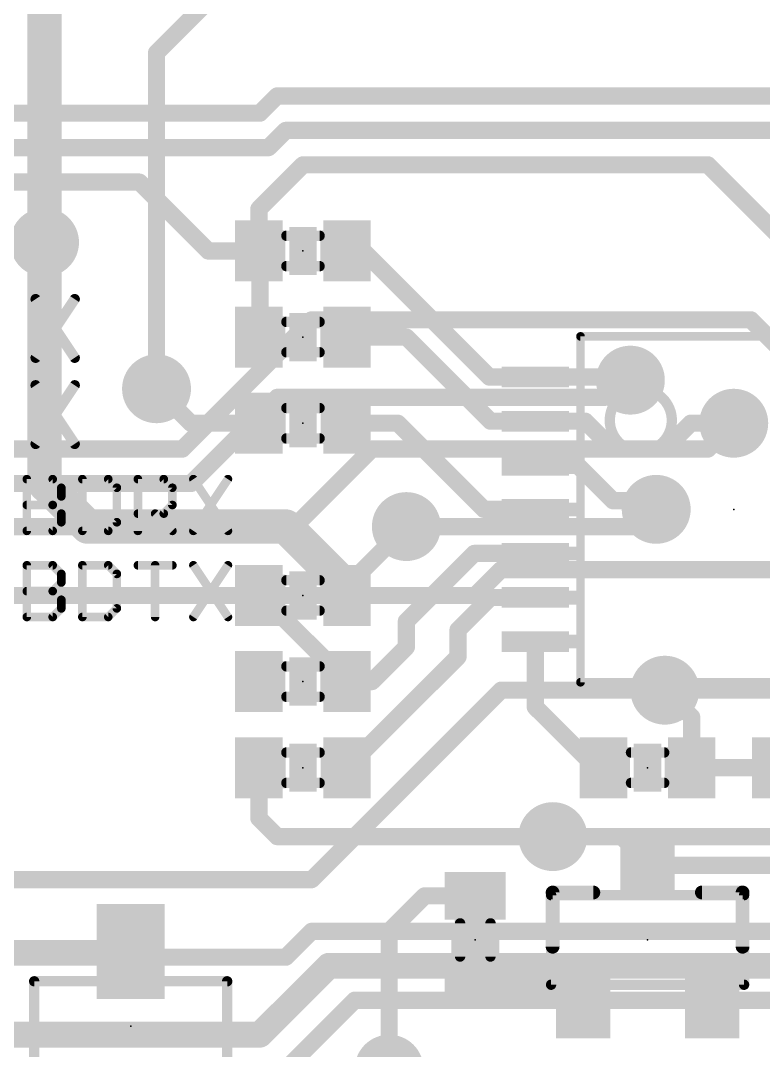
# Model space of a CAD drawing. Extents: x -0.1 to 68.7, y -15.2 to 51.5.
# Drawn here: x 26.32 to 37.27, y 9.8 to 24.99 of the extents above; entities that cross this region are included whole.
import ezdxf

# ---------------------------------------------------------------- set-up
doc = ezdxf.new("R2010")
doc.units = 0
for name, color, linetype in [('1', 12, 'CONTINUOUS'), ('16', 132, 'CONTINUOUS'), ('18', 110, 'CONTINUOUS'), ('21', 41, 'CONTINUOUS'), ('23', 53, 'CONTINUOUS'), ('51', 53, 'CONTINUOUS')]:
    doc.layers.add(name, color=color, linetype=linetype)

# ---------------------------------------------------------------- blocks, each defined once
blk = doc.blocks.new('RECT')
blk.add_solid([(-0.5, -0.5), (0.5, -0.5), (-0.5, 0.5), (0.5, 0.5)])
blk = doc.blocks.new('ROUNDV')
at = {"const_width": 0.5}
blk.add_lwpolyline([(0, -0.25, 1), (0, 0.25, 1), (0, -0.25)], format="xyb", dxfattribs=at)

msp = doc.modelspace()

# ---------------------------------------------------------------- linework, layer by layer
at = {"layer": '1'}
for points, const_width in [([(29.972, 23.749), (30.099, 23.876)], 0.254), ([(30.099, 23.876), (31.242, 23.876)], 0.254), ([(31.242, 23.876), (40.259, 23.876)], 0.254), ([(29.845, 23.622), (29.972, 23.749)], 0.254), ([(20.701, 23.622), (29.718, 23.622)], 0.254), ([(29.718, 23.622), (29.845, 23.622)], 0.254), ([(29.972, 23.114), (30.226, 23.368)], 0.254), ([(30.226, 23.368), (41.148, 23.368)], 0.254), ([(22.098, 23.114), (29.972, 23.114)], 0.254), ([(29.83, 22.21), (30.48, 22.86)], 0.254), ([(30.48, 22.86), (36.449, 22.86)], 0.254), ([(36.449, 22.86), (39.116, 20.193)], 0.254), ([(25.273, 22.606), (28.067, 22.606)], 0.254), ([(28.067, 22.606), (29.083, 21.59)], 0.254), ([(29.83, 21.59), (29.83, 22.21)], 0.254), ([(26.67, 21.717), (26.67, 18.161)], 0.508), ([(29.083, 21.59), (29.83, 21.59)], 0.254), ([(29.83, 21.59), (29.845, 21.575)], 0.254), ([(31.115, 21.59), (31.13, 21.59)], 0.254), ([(31.369, 21.59), (31.115, 21.59)], 0.254), ([(32.385, 20.574), (31.369, 21.59)], 0.254), ([(29.845, 21.575), (29.845, 20.335)], 0.254), ([(33.147, 19.812), (32.385, 20.574)], 0.254), ([(29.83, 20.32), (29.718, 20.32)], 0.254), ([(29.845, 20.335), (29.83, 20.32)], 0.254), ([(32.004, 20.32), (31.13, 20.32)], 0.254), ([(33.244, 19.08), (32.004, 20.32)], 0.254), ([(33.229, 19.73), (33.147, 19.812)], 0.254), ([(33.905, 19.73), (33.229, 19.73)], 0.254), ([(35.261, 19.73), (33.905, 19.73)], 0.254), ([(35.306, 19.685), (35.261, 19.73)], 0.254), ([(28.829, 19.05), (28.321, 19.558)], 0.254), ([(29.83, 19.05), (28.829, 19.05)], 0.254), ([(31.13, 19.05), (31.877, 19.05)], 0.254), ([(31.877, 19.05), (33.147, 17.78)], 0.254), ([(33.905, 19.08), (33.244, 19.08)], 0.254), ([(34.641, 19.08), (33.905, 19.08)], 0.254), ([(35.052, 18.669), (34.641, 19.08)], 0.254), ([(36.195, 19.05), (35.814, 18.669)], 0.254), ([(36.83, 19.05), (36.195, 19.05)], 0.254), ([(35.814, 18.669), (35.052, 18.669)], 0.254), ([(34.529, 18.43), (33.905, 18.43)], 0.254), ([(35.052, 17.907), (34.529, 18.43)], 0.254), ([(26.67, 18.161), (27.305, 17.526)], 0.508), ([(35.56, 17.907), (35.052, 17.907)], 0.254), ([(35.687, 17.78), (35.56, 17.907)], 0.254), ([(27.305, 17.526), (30.226, 17.526)], 0.508), ([(30.226, 17.526), (31.115, 16.637)], 0.508), ([(33.147, 17.78), (33.782, 17.78)], 0.254), ([(33.782, 17.78), (33.905, 17.78)], 0.254), ([(31.115, 16.637), (32.004, 17.526)], 0.254), ([(32.512, 16.637), (33.005, 17.13)], 0.254), ([(33.005, 17.13), (33.905, 17.13)], 0.254), ([(31.115, 16.637), (31.13, 16.622)], 0.381), ([(31.13, 16.622), (31.13, 16.51)], 0.381), ([(31.115, 16.637), (31.115, 16.51)], 0.254), ([(32.385, 16.51), (32.512, 16.637)], 0.254), ([(29.83, 16.51), (29.845, 16.495)], 0.254), ([(29.845, 16.495), (29.845, 16.256)], 0.254), ([(31.115, 16.51), (31.13, 16.51)], 0.254), ([(32.004, 16.129), (32.385, 16.51)], 0.254), ([(32.766, 16.002), (33.244, 16.48)], 0.254), ([(33.244, 16.48), (33.905, 16.48)], 0.254), ([(29.845, 16.256), (30.114, 16.256)], 0.254), ([(30.114, 16.256), (31.13, 15.24)], 0.254), ([(32.004, 15.748), (32.004, 16.129)], 0.254), ([(32.766, 15.875), (32.766, 16.002)], 0.254), ([(32.766, 15.606), (32.766, 15.875)], 0.254), ([(33.905, 14.863), (33.905, 15.83)], 0.254), ([(31.496, 15.24), (32.004, 15.748)], 0.254), ([(31.13, 13.97), (32.766, 15.606)], 0.254), ([(31.13, 15.24), (31.496, 15.24)], 0.254), ([(35.814, 15.113), (36.21, 14.717)], 0.254), ([(34.798, 13.97), (33.905, 14.863)], 0.254), ([(36.21, 14.717), (36.21, 13.97)], 0.254), ([(29.83, 13.97), (29.83, 13.223)], 0.254), ([(34.91, 13.97), (34.798, 13.97)], 0.254), ([(36.21, 13.97), (37.465, 13.97)], 0.254), ([(29.83, 13.223), (30.099, 12.954)], 0.254), ([(30.099, 12.954), (34.163, 12.954)], 0.254), ([(34.163, 12.954), (35.179, 12.954)], 0.254), ([(35.179, 12.954), (35.56, 12.573)], 0.254), ([(35.56, 12.573), (35.56, 12.53)], 0.254), ([(35.56, 12.53), (37.635, 12.53)], 0.254), ([(31.75, 11.557), (32.273, 12.08)], 0.254), ([(32.273, 12.08), (33.02, 12.08)], 0.254), ([(31.75, 9.525), (31.75, 11.557)], 0.254), ([(25.407, 11.303), (27.813, 11.303)], 0.254), ([(27.813, 11.303), (27.897, 11.303)], 0.254), ([(27.897, 11.303), (27.94, 11.26)], 0.254), ([(34.178, 10.78), (33.02, 10.78)], 0.254), ([(34.544, 10.414), (34.178, 10.78)], 0.254), ([(34.56, 10.43), (34.544, 10.414)], 0.254), ([(34.61, 10.43), (34.56, 10.43)], 0.254)]:
    msp.add_lwpolyline(points, dxfattribs=dict(at, const_width=const_width))
for points, const_width in [([(30.099, 23.9395, 1), (30.099, 23.8125)], 0.127), ([(30.1439, 23.8311, 1), (30.0541, 23.9209)], 0.127), ([(31.242, 23.9395, 1), (31.242, 23.8125)], 0.127), ([(31.242, 23.8125, 1), (31.242, 23.9395)], 0.127), ([(29.9271, 23.7939, 1), (30.0169, 23.7041)], 0.127), ([(30.0169, 23.7041, 1), (29.9271, 23.7939)], 0.127), ([(29.718, 23.6855, 1), (29.718, 23.5585)], 0.127), ([(29.718, 23.5585, 1), (29.718, 23.6855)], 0.127), ([(29.8001, 23.6669, 1), (29.8899, 23.5771)], 0.127), ([(29.845, 23.5585, 1), (29.845, 23.6855)], 0.127), ([(30.226, 23.4315, 1), (30.226, 23.3045)], 0.127), ([(30.2709, 23.3231, 1), (30.1811, 23.4129)], 0.127), ([(29.972, 23.0505, 1), (29.972, 23.1775)], 0.127), ([(29.9271, 23.1589, 1), (30.0169, 23.0691)], 0.127), ([(30.48, 22.9235, 1), (30.48, 22.7965)], 0.127), ([(30.5249, 22.8151, 1), (30.4351, 22.9049)], 0.127), ([(36.4939, 22.9049, 1), (36.4041, 22.8151)], 0.127), ([(36.449, 22.7965, 1), (36.449, 22.9235)], 0.127), ([(28.1119, 22.6509, 1), (28.0221, 22.5611)], 0.127), ([(28.067, 22.5425, 1), (28.067, 22.6695)], 0.127), ([(29.8935, 22.21, 1), (29.7665, 22.21)], 0.127), ([(29.7851, 22.2549, 1), (29.8749, 22.1651)], 0.127), ([(26.797, 21.717, 1), (26.543, 21.717)], 0.254), ([(29.083, 21.6535, 1), (29.083, 21.5265)], 0.127), ([(29.8749, 21.6349, 1), (29.7851, 21.5451)], 0.127), ([(29.83, 21.5265, 1), (29.83, 21.6535)], 0.127), ([(31.115, 21.6535, 1), (31.115, 21.5265)], 0.127), ([(31.115, 21.6535, 1), (31.115, 21.5265)], 0.127), ([(31.13, 21.5265, 1), (31.13, 21.6535)], 0.127), ([(31.4139, 21.6349, 1), (31.3241, 21.5451)], 0.127), ([(31.369, 21.5265, 1), (31.369, 21.6535)], 0.127), ([(29.0381, 21.5451, 1), (29.1279, 21.6349)], 0.127), ([(29.7665, 21.59, 1), (29.8935, 21.59)], 0.127), ([(29.9085, 21.575, 1), (29.7815, 21.575)], 0.127), ([(29.8001, 21.5301, 1), (29.8899, 21.6199)], 0.127), ([(32.4299, 20.6189, 1), (32.3401, 20.5291)], 0.127), ([(32.3401, 20.5291, 1), (32.4299, 20.6189)], 0.127), ([(29.718, 20.3835, 1), (29.718, 20.2565)], 0.127), ([(29.7851, 20.3649, 1), (29.8749, 20.2751)], 0.127), ([(29.7815, 20.335, 1), (29.9085, 20.335)], 0.127), ([(29.8899, 20.2901, 1), (29.8001, 20.3799)], 0.127), ([(29.83, 20.2565, 1), (29.83, 20.3835)], 0.127), ([(31.13, 20.3835, 1), (31.13, 20.2565)], 0.127), ([(32.0489, 20.3649, 1), (31.9591, 20.2751)], 0.127), ([(32.004, 20.2565, 1), (32.004, 20.3835)], 0.127), ([(33.1919, 19.8569, 1), (33.1021, 19.7671)], 0.127), ([(33.1021, 19.7671, 1), (33.1919, 19.8569)], 0.127), ([(33.229, 19.7935, 1), (33.229, 19.6665)], 0.127), ([(33.1841, 19.6851, 1), (33.2739, 19.7749)], 0.127), ([(33.905, 19.7935, 1), (33.905, 19.6665)], 0.127), ([(33.905, 19.6665, 1), (33.905, 19.7935)], 0.127), ([(35.3059, 19.7749, 1), (35.2161, 19.6851)], 0.127), ([(35.261, 19.6665, 1), (35.261, 19.7935)], 0.127), ([(35.2611, 19.6401, 1), (35.3509, 19.7299)], 0.127), ([(28.3659, 19.6029, 1), (28.2761, 19.5131)], 0.127), ([(28.829, 19.1135, 1), (28.829, 18.9865)], 0.127), ([(28.7841, 19.0051, 1), (28.8739, 19.0949)], 0.127), ([(29.83, 18.9865, 1), (29.83, 19.1135)], 0.127), ([(31.13, 19.1135, 1), (31.13, 18.9865)], 0.127), ([(31.9219, 19.0949, 1), (31.8321, 19.0051)], 0.127), ([(31.877, 18.9865, 1), (31.877, 19.1135)], 0.127), ([(33.244, 19.1435, 1), (33.244, 19.0165)], 0.127), ([(33.1991, 19.0351, 1), (33.2889, 19.1249)], 0.127), ([(33.905, 19.1435, 1), (33.905, 19.0165)], 0.127), ([(33.905, 19.0165, 1), (33.905, 19.1435)], 0.127), ([(34.6859, 19.1249, 1), (34.5961, 19.0351)], 0.127), ([(34.641, 19.0165, 1), (34.641, 19.1435)], 0.127), ([(36.195, 19.1135, 1), (36.195, 18.9865)], 0.127), ([(36.2399, 19.0051, 1), (36.1501, 19.0949)], 0.127), ([(36.83, 18.9865, 1), (36.83, 19.1135)], 0.127), ([(35.052, 18.7325, 1), (35.052, 18.6055)], 0.127), ([(35.0071, 18.6241, 1), (35.0969, 18.7139)], 0.127), ([(35.7691, 18.7139, 1), (35.8589, 18.6241)], 0.127), ([(35.814, 18.6055, 1), (35.814, 18.7325)], 0.127), ([(33.905, 18.4935, 1), (33.905, 18.3665)], 0.127), ([(34.5739, 18.4749, 1), (34.4841, 18.3851)], 0.127), ([(34.529, 18.3665, 1), (34.529, 18.4935)], 0.127), ([(26.7598, 18.2508, 1), (26.5802, 18.0712)], 0.254), ([(26.543, 18.161, 1), (26.797, 18.161)], 0.254), ([(35.052, 17.9705, 1), (35.052, 17.8435)], 0.127), ([(35.0071, 17.8621, 1), (35.0969, 17.9519)], 0.127), ([(35.6049, 17.9519, 1), (35.5151, 17.8621)], 0.127), ([(35.56, 17.8435, 1), (35.56, 17.9705)], 0.127), ([(27.305, 17.653, 1), (27.305, 17.399)], 0.254), ([(30.3158, 17.6158, 1), (30.1362, 17.4362)], 0.254), ([(30.226, 17.399, 1), (30.226, 17.653)], 0.254), ([(33.147, 17.8435, 1), (33.147, 17.7165)], 0.127), ([(33.1021, 17.7351, 1), (33.1919, 17.8249)], 0.127), ([(33.782, 17.8435, 1), (33.782, 17.7165)], 0.127), ([(33.782, 17.7165, 1), (33.782, 17.8435)], 0.127), ([(33.905, 17.7165, 1), (33.905, 17.8435)], 0.127), ([(35.6421, 17.7351, 1), (35.7319, 17.8249)], 0.127), ([(27.2152, 17.4362, 1), (27.3948, 17.6158)], 0.254), ([(32.0489, 17.4811, 1), (31.9591, 17.5709)], 0.127), ([(33.005, 17.1935, 1), (33.005, 17.0665)], 0.127), ([(33.0499, 17.0851, 1), (32.9601, 17.1749)], 0.127), ([(33.905, 17.0665, 1), (33.905, 17.1935)], 0.127), ([(31.0252, 16.5472, 1), (31.2048, 16.7268)], 0.254), ([(31.1824, 16.7044, 1), (31.0476, 16.5696)], 0.1905), ([(31.2253, 16.622, 1), (31.0348, 16.622)], 0.1905), ([(31.0626, 16.5546, 1), (31.1974, 16.6894)], 0.1905), ([(31.1785, 16.637, 1), (31.0515, 16.637)], 0.127), ([(31.0701, 16.6819, 1), (31.1599, 16.5921)], 0.127), ([(32.4671, 16.6819, 1), (32.5569, 16.5921)], 0.127), ([(32.5569, 16.5921, 1), (32.4671, 16.6819)], 0.127), ([(29.8749, 16.5549, 1), (29.7851, 16.4651)], 0.127), ([(29.9085, 16.495, 1), (29.7815, 16.495)], 0.127), ([(29.8001, 16.4501, 1), (29.8899, 16.5399)], 0.127), ([(31.0348, 16.51, 1), (31.2253, 16.51)], 0.1905), ([(31.115, 16.5735, 1), (31.115, 16.4465)], 0.127), ([(31.0515, 16.51, 1), (31.1785, 16.51)], 0.127), ([(31.13, 16.4465, 1), (31.13, 16.5735)], 0.127), ([(32.3401, 16.5549, 1), (32.4299, 16.4651)], 0.127), ([(32.4299, 16.4651, 1), (32.3401, 16.5549)], 0.127), ([(33.244, 16.5435, 1), (33.244, 16.4165)], 0.127), ([(33.2889, 16.4351, 1), (33.1991, 16.5249)], 0.127), ([(33.905, 16.4165, 1), (33.905, 16.5435)], 0.127), ([(29.845, 16.3195, 1), (29.845, 16.1925)], 0.127), ([(29.7815, 16.256, 1), (29.9085, 16.256)], 0.127), ([(30.1589, 16.3009, 1), (30.0691, 16.2111)], 0.127), ([(30.114, 16.1925, 1), (30.114, 16.3195)], 0.127), ([(32.0675, 16.129, 1), (31.9405, 16.129)], 0.127), ([(31.9591, 16.1739, 1), (32.0489, 16.0841)], 0.127), ([(32.8295, 16.002, 1), (32.7025, 16.002)], 0.127), ([(32.7211, 16.0469, 1), (32.8109, 15.9571)], 0.127), ([(32.8295, 15.875, 1), (32.7025, 15.875)], 0.127), ([(33.9685, 15.83, 1), (33.8415, 15.83)], 0.127), ([(31.9405, 15.748, 1), (32.0675, 15.748)], 0.127), ([(32.0489, 15.7031, 1), (31.9591, 15.7929)], 0.127), ([(32.7025, 15.875, 1), (32.8295, 15.875)], 0.127), ([(32.7025, 15.606, 1), (32.8295, 15.606)], 0.127), ([(32.8109, 15.5611, 1), (32.7211, 15.6509)], 0.127), ([(31.13, 15.3035, 1), (31.13, 15.1765)], 0.127), ([(31.0851, 15.1951, 1), (31.1749, 15.2849)], 0.127), ([(31.4511, 15.2849, 1), (31.5409, 15.1951)], 0.127), ([(31.496, 15.1765, 1), (31.496, 15.3035)], 0.127), ([(35.8589, 15.1579, 1), (35.7691, 15.0681)], 0.127), ([(33.9499, 14.9079, 1), (33.8601, 14.8181)], 0.127), ([(33.8415, 14.863, 1), (33.9685, 14.863)], 0.127), ([(36.2735, 14.717, 1), (36.1465, 14.717)], 0.127), ([(36.1651, 14.6721, 1), (36.2549, 14.7619)], 0.127), ([(29.8935, 13.97, 1), (29.7665, 13.97)], 0.127), ([(31.0851, 14.0149, 1), (31.1749, 13.9251)], 0.127), ([(34.798, 14.0335, 1), (34.798, 13.9065)], 0.127), ([(34.7531, 13.9251, 1), (34.8429, 14.0149)], 0.127), ([(34.91, 13.9065, 1), (34.91, 14.0335)], 0.127), ([(36.21, 14.0335, 1), (36.21, 13.9065)], 0.127), ([(36.1465, 13.97, 1), (36.2735, 13.97)], 0.127), ([(29.8749, 13.2679, 1), (29.7851, 13.1781)], 0.127), ([(29.7665, 13.223, 1), (29.8935, 13.223)], 0.127), ([(30.099, 13.0175, 1), (30.099, 12.8905)], 0.127), ([(30.0541, 12.9091, 1), (30.1439, 12.9989)], 0.127), ([(34.163, 13.0175, 1), (34.163, 12.8905)], 0.127), ([(34.163, 12.8905, 1), (34.163, 13.0175)], 0.127), ([(35.2239, 12.9989, 1), (35.1341, 12.9091)], 0.127), ([(35.179, 12.8905, 1), (35.179, 13.0175)], 0.127), ([(35.6235, 12.573, 1), (35.4965, 12.573)], 0.127), ([(35.56, 12.5935, 1), (35.56, 12.4665)], 0.127), ([(35.5151, 12.5281, 1), (35.6049, 12.6179)], 0.127), ([(35.4965, 12.53, 1), (35.6235, 12.53)], 0.127), ([(32.273, 12.1435, 1), (32.273, 12.0165)], 0.127), ([(32.3179, 12.0351, 1), (32.2281, 12.1249)], 0.127), ([(33.02, 12.0165, 1), (33.02, 12.1435)], 0.127), ([(31.8135, 11.557, 1), (31.6865, 11.557)], 0.127), ([(31.7051, 11.6019, 1), (31.7949, 11.5121)], 0.127), ([(27.813, 11.3665, 1), (27.813, 11.2395)], 0.127), ([(27.813, 11.2395, 1), (27.813, 11.3665)], 0.127), ([(27.9419, 11.3479, 1), (27.8521, 11.2581)], 0.127), ([(27.897, 11.2395, 1), (27.897, 11.3665)], 0.127), ([(27.8951, 11.2151, 1), (27.9849, 11.3049)], 0.127), ([(33.02, 10.8435, 1), (33.02, 10.7165)], 0.127), ([(34.2229, 10.8249, 1), (34.1331, 10.7351)], 0.127), ([(34.178, 10.7165, 1), (34.178, 10.8435)], 0.127), ([(34.4991, 10.4589, 1), (34.5889, 10.3691)], 0.127), ([(34.56, 10.4935, 1), (34.56, 10.3665)], 0.127), ([(34.4991, 10.3691, 1), (34.5889, 10.4589)], 0.127), ([(34.6049, 10.3851, 1), (34.5151, 10.4749)], 0.127), ([(34.61, 10.3665, 1), (34.61, 10.4935)], 0.127)]:
    msp.add_lwpolyline(points, format="xyb", dxfattribs=dict(at, const_width=const_width))
at = {"layer": '16'}
for points, const_width in [([(26.67, 30.48), (26.67, 21.717)], 0.508), ([(28.321, 24.511), (34.29, 30.48)], 0.254), ([(28.321, 23.114), (28.321, 24.511)], 0.254), ([(28.321, 19.558), (28.321, 23.114)], 0.254), ([(29.591, 19.558), (30.607, 20.574)], 0.254), ([(30.607, 20.574), (35.433, 20.574)], 0.254), ([(35.433, 20.574), (37.084, 20.574)], 0.254), ([(37.084, 20.574), (38.1, 19.558)], 0.254), ([(34.925, 19.431), (35.179, 19.685)], 0.254), ([(35.306, 19.685), (35.052, 19.431)], 0.254), ([(35.179, 19.685), (35.306, 19.685)], 0.254), ([(28.702, 18.669), (29.591, 19.558)], 0.254), ([(29.718, 19.05), (30.099, 19.431)], 0.254), ([(30.099, 19.431), (34.925, 19.431)], 0.254), ([(28.829, 18.161), (29.718, 19.05)], 0.254), ([(36.449, 18.669), (36.83, 19.05)], 0.254), ([(26.162, 18.669), (28.321, 18.669)], 0.254), ([(28.321, 18.669), (28.702, 18.669)], 0.254), ([(30.353, 17.526), (31.496, 18.669)], 0.254), ([(31.496, 18.669), (36.449, 18.669)], 0.254), ([(12.954, 18.161), (28.829, 18.161)], 0.254), ([(35.433, 17.526), (35.687, 17.78)], 0.254), ([(11.811, 17.526), (30.353, 17.526)], 0.254), ([(32.004, 17.526), (35.433, 17.526)], 0.254), ([(33.02, 16.51), (33.401, 16.891)], 0.254), ([(33.401, 16.891), (33.909, 16.891)], 0.254), ([(33.909, 16.891), (38.862, 16.891)], 0.254), ([(19.177, 16.51), (33.02, 16.51)], 0.254), ([(30.607, 12.319), (33.401, 15.113)], 0.254), ([(33.401, 15.113), (35.814, 15.113)], 0.254), ([(35.814, 15.113), (39.751, 15.113)], 0.254), ([(34.163, 12.954), (38.481, 12.954)], 0.254), ([(24.384, 12.319), (30.607, 12.319)], 0.254), ([(30.226, 11.176), (30.607, 11.557)], 0.254), ([(30.607, 11.557), (37.973, 11.557)], 0.254), ([(23.495, 11.176), (30.226, 11.176)], 0.254), ([(29.845, 10.033), (30.861, 11.049)], 0.381), ([(30.861, 11.049), (38.608, 11.049)], 0.381), ([(27.813, 7.112), (31.242, 10.541)], 0.254), ([(31.242, 10.541), (44.958, 10.541)], 0.254), ([(20.574, 10.033), (29.845, 10.033)], 0.381)]:
    msp.add_lwpolyline(points, dxfattribs=dict(at, const_width=const_width))
for points, const_width in [([(28.3845, 24.511, 1), (28.2575, 24.511)], 0.127), ([(28.2761, 24.5559, 1), (28.3659, 24.4661)], 0.127), ([(28.3845, 23.114, 1), (28.2575, 23.114)], 0.127), ([(28.2575, 23.114, 1), (28.3845, 23.114)], 0.127), ([(26.543, 21.717, 1), (26.797, 21.717)], 0.254), ([(30.607, 20.6375, 1), (30.607, 20.5105)], 0.127), ([(30.6519, 20.5291, 1), (30.5621, 20.6189)], 0.127), ([(35.433, 20.6375, 1), (35.433, 20.5105)], 0.127), ([(35.433, 20.5105, 1), (35.433, 20.6375)], 0.127), ([(37.1289, 20.6189, 1), (37.0391, 20.5291)], 0.127), ([(37.084, 20.5105, 1), (37.084, 20.6375)], 0.127), ([(35.179, 19.7485, 1), (35.179, 19.6215)], 0.127), ([(35.2239, 19.6401, 1), (35.1341, 19.7299)], 0.127), ([(35.3509, 19.6401, 1), (35.2611, 19.7299)], 0.127), ([(35.306, 19.6215, 1), (35.306, 19.7485)], 0.127), ([(28.2575, 19.558, 1), (28.3845, 19.558)], 0.127), ([(29.5461, 19.6029, 1), (29.6359, 19.5131)], 0.127), ([(29.6359, 19.5131, 1), (29.5461, 19.6029)], 0.127), ([(30.099, 19.4945, 1), (30.099, 19.3675)], 0.127), ([(30.1439, 19.3861, 1), (30.0541, 19.4759)], 0.127), ([(34.8801, 19.4759, 1), (34.9699, 19.3861)], 0.127), ([(34.925, 19.3675, 1), (34.925, 19.4945)], 0.127), ([(35.0071, 19.4759, 1), (35.0969, 19.3861)], 0.127), ([(29.6731, 19.0949, 1), (29.7629, 19.0051)], 0.127), ([(29.7629, 19.0051, 1), (29.6731, 19.0949)], 0.127), ([(36.8749, 19.0051, 1), (36.7851, 19.0949)], 0.127), ([(28.321, 18.7325, 1), (28.321, 18.6055)], 0.127), ([(28.321, 18.6055, 1), (28.321, 18.7325)], 0.127), ([(28.6571, 18.7139, 1), (28.7469, 18.6241)], 0.127), ([(28.702, 18.6055, 1), (28.702, 18.7325)], 0.127), ([(31.496, 18.7325, 1), (31.496, 18.6055)], 0.127), ([(31.5409, 18.6241, 1), (31.4511, 18.7139)], 0.127), ([(36.4041, 18.7139, 1), (36.4939, 18.6241)], 0.127), ([(36.449, 18.6055, 1), (36.449, 18.7325)], 0.127), ([(28.7841, 18.2059, 1), (28.8739, 18.1161)], 0.127), ([(28.829, 18.0975, 1), (28.829, 18.2245)], 0.127), ([(35.7319, 17.7351, 1), (35.6421, 17.8249)], 0.127), ([(30.3081, 17.5709, 1), (30.3979, 17.4811)], 0.127), ([(30.353, 17.4625, 1), (30.353, 17.5895)], 0.127), ([(32.004, 17.5895, 1), (32.004, 17.4625)], 0.127), ([(35.3881, 17.5709, 1), (35.4779, 17.4811)], 0.127), ([(35.433, 17.4625, 1), (35.433, 17.5895)], 0.127), ([(33.401, 16.9545, 1), (33.401, 16.8275)], 0.127), ([(33.4459, 16.8461, 1), (33.3561, 16.9359)], 0.127), ([(33.909, 16.9545, 1), (33.909, 16.8275)], 0.127), ([(33.909, 16.8275, 1), (33.909, 16.9545)], 0.127), ([(32.9751, 16.5549, 1), (33.0649, 16.4651)], 0.127), ([(33.02, 16.4465, 1), (33.02, 16.5735)], 0.127), ([(33.401, 15.1765, 1), (33.401, 15.0495)], 0.127), ([(33.4459, 15.0681, 1), (33.3561, 15.1579)], 0.127), ([(35.814, 15.1765, 1), (35.814, 15.0495)], 0.127), ([(35.814, 15.0495, 1), (35.814, 15.1765)], 0.127), ([(34.163, 13.0175, 1), (34.163, 12.8905)], 0.127), ([(30.5621, 12.3639, 1), (30.6519, 12.2741)], 0.127), ([(30.607, 12.2555, 1), (30.607, 12.3825)], 0.127), ([(30.607, 11.6205, 1), (30.607, 11.4935)], 0.127), ([(30.6519, 11.5121, 1), (30.5621, 11.6019)], 0.127), ([(30.1811, 11.2209, 1), (30.2709, 11.1311)], 0.127), ([(30.226, 11.1125, 1), (30.226, 11.2395)], 0.127), ([(30.861, 11.1443, 1), (30.861, 10.9538)], 0.1905), ([(30.9284, 10.9816, 1), (30.7936, 11.1164)], 0.1905), ([(31.242, 10.6045, 1), (31.242, 10.4775)], 0.127), ([(31.2869, 10.4961, 1), (31.1971, 10.5859)], 0.127), ([(29.7776, 10.1004, 1), (29.9124, 9.9656)], 0.1905), ([(29.845, 9.9378, 1), (29.845, 10.1283)], 0.1905)]:
    msp.add_lwpolyline(points, format="xyb", dxfattribs=dict(at, const_width=const_width))
at = {"layer": '21'}
for points, const_width in [([(26.5704, 20.9007, 1), (26.507, 20.8584)], 0.0762), ([(27.1466, 20.8584, 1), (27.0832, 20.9007)], 0.0762), ([(34.6026, 20.33, 1), (34.539, 20.33)], 0.0635), ([(34.5708, 20.3618, 1), (34.5708, 20.2983)], 0.0635), ([(26.507, 20.0363, 1), (26.5704, 19.9941)], 0.0762), ([(27.0832, 19.9941, 1), (27.1466, 20.0363)], 0.0762), ([(26.5704, 19.6307, 1), (26.507, 19.5884)], 0.0762), ([(27.1466, 19.5884, 1), (27.0832, 19.6307)], 0.0762), ([(35.4598, 18.6349, 1), (35.4598, 19.5493, 1), (35.4598, 18.6349)], 0.1524), ([(26.507, 18.7663, 1), (26.5704, 18.7241)], 0.0762), ([(27.0832, 18.7241, 1), (27.1466, 18.7663)], 0.0762), ([(26.4091, 18.2569, 1), (26.4091, 18.1934)], 0.0635), ([(26.4408, 18.2251, 1), (26.3773, 18.2251)], 0.0635), ([(26.8129, 18.2476, 1), (26.768, 18.2027)], 0.0635), ([(26.7904, 18.1934, 1), (26.7904, 18.2569)], 0.0635), ([(27.2277, 18.2569, 1), (27.2277, 18.1934)], 0.0635), ([(27.2594, 18.2251, 1), (27.1959, 18.2251)], 0.0635), ([(27.6314, 18.2476, 1), (27.5865, 18.2027)], 0.0635), ([(27.609, 18.1934, 1), (27.609, 18.2569)], 0.0635), ([(28.0462, 18.2569, 1), (28.0462, 18.1934)], 0.0635), ([(28.078, 18.2251, 1), (28.0145, 18.2251)], 0.0635), ([(28.45, 18.2476, 1), (28.4051, 18.2027)], 0.0635), ([(28.4276, 18.1934, 1), (28.4276, 18.2569)], 0.0635), ([(28.8912, 18.2428, 1), (28.8384, 18.2075)], 0.0635), ([(29.3997, 18.2075, 1), (29.3468, 18.2428)], 0.0635), ([(26.9493, 18.098, 1), (26.8858, 18.098)], 0.0635), ([(26.8951, 18.0756, 1), (26.94, 18.1205)], 0.0635), ([(27.7678, 18.098, 1), (27.7043, 18.098)], 0.0635), ([(27.7136, 18.0756, 1), (27.7585, 18.1205)], 0.0635), ([(28.5864, 18.098, 1), (28.5229, 18.098)], 0.0635), ([(28.5322, 18.0756, 1), (28.5771, 18.1205)], 0.0635), ([(26.8858, 17.9709, 1), (26.9493, 17.9709)], 0.0635), ([(26.94, 17.9485, 1), (26.8951, 17.9934)], 0.0635), ([(26.4091, 17.8756, 1), (26.4091, 17.8121)], 0.0635), ([(26.8129, 17.8663, 1), (26.768, 17.8214)], 0.0635), ([(26.768, 17.8663, 1), (26.8129, 17.8214)], 0.0635), ([(26.7904, 17.8121, 1), (26.7904, 17.8756)], 0.0635), ([(26.9493, 17.7167, 1), (26.8858, 17.7167)], 0.0635), ([(26.8951, 17.6943, 1), (26.94, 17.7392)], 0.0635), ([(28.0462, 17.7485, 1), (28.0462, 17.685)], 0.0635), ([(28.3229, 17.7392, 1), (28.278, 17.6943)], 0.0635), ([(28.4051, 17.7392, 1), (28.45, 17.6943)], 0.0635), ([(28.4276, 17.685, 1), (28.4276, 17.7485)], 0.0635), ([(28.5229, 17.8438, 1), (28.5864, 17.8438)], 0.0635), ([(28.5771, 17.8214, 1), (28.5322, 17.8663)], 0.0635), ([(26.8858, 17.5896, 1), (26.9493, 17.5896)], 0.0635), ([(26.94, 17.5672, 1), (26.8951, 17.6121)], 0.0635), ([(27.7043, 17.5896, 1), (27.7678, 17.5896)], 0.0635), ([(27.7585, 17.5672, 1), (27.7136, 17.6121)], 0.0635), ([(26.4091, 17.4943, 1), (26.4091, 17.4308)], 0.0635), ([(26.3773, 17.4625, 1), (26.4408, 17.4625)], 0.0635), ([(26.768, 17.485, 1), (26.8129, 17.44)], 0.0635), ([(26.7904, 17.4308, 1), (26.7904, 17.4943)], 0.0635), ([(27.2277, 17.4943, 1), (27.2277, 17.4308)], 0.0635), ([(27.1959, 17.4625, 1), (27.2594, 17.4625)], 0.0635), ([(27.5865, 17.485, 1), (27.6314, 17.44)], 0.0635), ([(27.609, 17.4308, 1), (27.609, 17.4943)], 0.0635), ([(28.0145, 17.4625, 1), (28.078, 17.4625)], 0.0635), ([(28.5322, 17.44, 1), (28.5771, 17.485)], 0.0635), ([(28.8384, 17.4801, 1), (28.8912, 17.4449)], 0.0635), ([(29.3468, 17.4449, 1), (29.3997, 17.4801)], 0.0635), ([(26.4408, 16.9551, 1), (26.3773, 16.9551)], 0.0635), ([(26.4091, 16.9869, 1), (26.4091, 16.9234)], 0.0635), ([(26.8129, 16.9776, 1), (26.768, 16.9327)], 0.0635), ([(26.7904, 16.9234, 1), (26.7904, 16.9869)], 0.0635), ([(27.2594, 16.9551, 1), (27.1959, 16.9551)], 0.0635), ([(27.2277, 16.9869, 1), (27.2277, 16.9234)], 0.0635), ([(27.6314, 16.9776, 1), (27.5865, 16.9327)], 0.0635), ([(27.609, 16.9234, 1), (27.609, 16.9869)], 0.0635), ([(28.0462, 16.9869, 1), (28.0462, 16.9234)], 0.0635), ([(28.3322, 16.9551, 1), (28.2687, 16.9551)], 0.0635), ([(28.5547, 16.9234, 1), (28.5547, 16.9869)], 0.0635), ([(28.8912, 16.9728, 1), (28.8384, 16.9375)], 0.0635), ([(29.3997, 16.9375, 1), (29.3468, 16.9728)], 0.0635), ([(26.9493, 16.828, 1), (26.8858, 16.828)], 0.0635), ([(26.8951, 16.8056, 1), (26.94, 16.8505)], 0.0635), ([(27.7678, 16.828, 1), (27.7043, 16.828)], 0.0635), ([(27.7136, 16.8056, 1), (27.7585, 16.8505)], 0.0635), ([(26.8858, 16.7009, 1), (26.9493, 16.7009)], 0.0635), ([(26.94, 16.6785, 1), (26.8951, 16.7234)], 0.0635), ([(26.4091, 16.6056, 1), (26.4091, 16.5421)], 0.0635), ([(26.8129, 16.5963, 1), (26.768, 16.5514)], 0.0635), ([(26.768, 16.5963, 1), (26.8129, 16.5514)], 0.0635), ([(26.7904, 16.5421, 1), (26.7904, 16.6056)], 0.0635), ([(26.9493, 16.4467, 1), (26.8858, 16.4467)], 0.0635), ([(26.8951, 16.4243, 1), (26.94, 16.4692)], 0.0635), ([(26.4091, 16.2242, 1), (26.4091, 16.1608)], 0.0635), ([(26.7904, 16.1608, 1), (26.7904, 16.2242)], 0.0635), ([(26.8858, 16.3196, 1), (26.9493, 16.3196)], 0.0635), ([(26.94, 16.2972, 1), (26.8951, 16.3421)], 0.0635), ([(27.2277, 16.2242, 1), (27.2277, 16.1608)], 0.0635), ([(27.609, 16.1608, 1), (27.609, 16.2242)], 0.0635), ([(27.7043, 16.3196, 1), (27.7678, 16.3196)], 0.0635), ([(27.7585, 16.2972, 1), (27.7136, 16.3421)], 0.0635), ([(26.3773, 16.1925, 1), (26.4408, 16.1925)], 0.0635), ([(26.768, 16.215, 1), (26.8129, 16.17)], 0.0635), ([(27.1959, 16.1925, 1), (27.2594, 16.1925)], 0.0635), ([(27.5865, 16.215, 1), (27.6314, 16.17)], 0.0635), ([(28.2687, 16.1925, 1), (28.3322, 16.1925)], 0.0635), ([(28.8384, 16.2101, 1), (28.8912, 16.1749)], 0.0635), ([(29.3468, 16.1749, 1), (29.3997, 16.2101)], 0.0635), ([(34.5708, 15.2618, 1), (34.5708, 15.1982)], 0.0635), ([(34.539, 15.23, 1), (34.6026, 15.23)], 0.0635), ([(34.16, 12.1808, 1), (34.16, 12.0792)], 0.1016), ([(34.2108, 12.13, 1), (34.1092, 12.13)], 0.1016), ([(34.76, 12.0792, 1), (34.76, 12.1808)], 0.1016), ([(36.36, 12.1808, 1), (36.36, 12.0792)], 0.1016), ([(37.0108, 12.13, 1), (36.9092, 12.13)], 0.1016), ([(36.96, 12.0792, 1), (36.96, 12.1808)], 0.1016), ([(34.1092, 11.33, 1), (34.2108, 11.33)], 0.1016), ([(36.9092, 11.33, 1), (37.0108, 11.33)], 0.1016)]:
    msp.add_lwpolyline(points, format="xyb", dxfattribs=dict(at, const_width=const_width))
for points, const_width in [([(26.5387, 20.8795), (27.1149, 20.0152)], 0.1524), ([(27.1149, 20.8795), (26.5387, 20.0152)], 0.1524), ([(34.5708, 20.33), (34.5708, 15.23)], 0.127), ([(34.5708, 20.33), (39.0412, 20.33)], 0.127), ([(26.5387, 19.6095), (27.1149, 18.7452)], 0.1524), ([(27.1149, 19.6095), (26.5387, 18.7452)], 0.1524), ([(26.4091, 17.4625), (26.4091, 18.2251)], 0.127), ([(26.4091, 18.2251), (26.7904, 18.2251)], 0.127), ([(26.7904, 18.2251), (26.9175, 18.098)], 0.127), ([(27.2277, 18.2251), (27.2277, 17.4625)], 0.127), ([(27.609, 18.2251), (27.2277, 18.2251)], 0.127), ([(27.7361, 18.098), (27.609, 18.2251)], 0.127), ([(28.0462, 17.4625), (28.0462, 18.2251)], 0.127), ([(28.0462, 18.2251), (28.4276, 18.2251)], 0.127), ([(28.4276, 18.2251), (28.5547, 18.098)], 0.127), ([(28.8648, 18.2251), (29.3732, 17.4625)], 0.127), ([(29.3732, 18.2251), (28.8648, 17.4625)], 0.127), ([(26.9175, 18.098), (26.9175, 17.9709)], 0.127), ([(27.7361, 17.5896), (27.7361, 18.098)], 0.127), ([(28.5547, 18.098), (28.5547, 17.8438)], 0.127), ([(26.9175, 17.9709), (26.7904, 17.8438)], 0.127), ([(26.4091, 17.8438), (26.7904, 17.8438)], 0.127), ([(26.7904, 17.8438), (26.9175, 17.7167)], 0.127), ([(26.9175, 17.7167), (26.9175, 17.5896)], 0.127), ([(28.4276, 17.7167), (28.0462, 17.7167)], 0.127), ([(28.3005, 17.7167), (28.5547, 17.4625)], 0.127), ([(28.5547, 17.8438), (28.4276, 17.7167)], 0.127), ([(26.9175, 17.5896), (26.7904, 17.4625)], 0.127), ([(27.609, 17.4625), (27.7361, 17.5896)], 0.127), ([(26.7904, 17.4625), (26.4091, 17.4625)], 0.127), ([(27.2277, 17.4625), (27.609, 17.4625)], 0.127), ([(26.4091, 16.1925), (26.4091, 16.9551)], 0.127), ([(26.4091, 16.9551), (26.7904, 16.9551)], 0.127), ([(26.7904, 16.9551), (26.9175, 16.828)], 0.127), ([(27.2277, 16.9551), (27.2277, 16.1925)], 0.127), ([(27.609, 16.9551), (27.2277, 16.9551)], 0.127), ([(27.7361, 16.828), (27.609, 16.9551)], 0.127), ([(28.0462, 16.9551), (28.5547, 16.9551)], 0.127), ([(28.3005, 16.1925), (28.3005, 16.9551)], 0.127), ([(28.8648, 16.9551), (29.3732, 16.1925)], 0.127), ([(29.3732, 16.9551), (28.8648, 16.1925)], 0.127), ([(26.9175, 16.828), (26.9175, 16.7009)], 0.127), ([(27.7361, 16.3196), (27.7361, 16.828)], 0.127), ([(26.9175, 16.7009), (26.7904, 16.5738)], 0.127), ([(26.4091, 16.5738), (26.7904, 16.5738)], 0.127), ([(26.7904, 16.5738), (26.9175, 16.4467)], 0.127), ([(26.9175, 16.4467), (26.9175, 16.3196)], 0.127), ([(26.7904, 16.1925), (26.4091, 16.1925)], 0.127), ([(26.9175, 16.3196), (26.7904, 16.1925)], 0.127), ([(27.2277, 16.1925), (27.609, 16.1925)], 0.127), ([(27.609, 16.1925), (27.7361, 16.3196)], 0.127), ([(39.0412, 15.23), (34.5708, 15.23)], 0.127), ([(34.76, 12.13), (34.16, 12.13)], 0.2032), ([(34.16, 12.13), (34.16, 11.33)], 0.2032), ([(36.36, 12.13), (36.96, 12.13)], 0.2032), ([(36.96, 12.13), (36.96, 11.33)], 0.2032)]:
    msp.add_lwpolyline(points, dxfattribs=dict(at, const_width=const_width))
at = {"layer": '23'}
for p in [(30.48, 21.59), (30.48, 20.32), (30.48, 19.05), (36.83, 17.78), (30.48, 16.51), (30.48, 15.24), (30.48, 13.97), (35.56, 13.97), (33.02, 11.43), (35.56, 11.43), (27.94, 10.16)]:
    msp.add_point(p, dxfattribs=at)
at = {"layer": '51', "const_width": 0.1524}
for points in [[(30.235, 21.814), (30.725, 21.814)], [(30.725, 21.366), (30.235, 21.366)], [(30.235, 20.544), (30.725, 20.544)], [(30.725, 20.096), (30.235, 20.096)], [(30.235, 19.274), (30.725, 19.274)], [(30.725, 18.826), (30.235, 18.826)], [(30.235, 16.734), (30.725, 16.734)], [(30.725, 16.286), (30.235, 16.286)], [(30.235, 15.464), (30.725, 15.464)], [(30.725, 15.016), (30.235, 15.016)], [(30.235, 14.194), (30.725, 14.194)], [(35.315, 14.194), (35.805, 14.194)], [(30.725, 13.746), (30.235, 13.746)], [(35.805, 13.746), (35.315, 13.746)], [(34.1376, 10.7696), (34.1376, 12.0904)], [(34.1376, 12.0904), (36.9824, 12.0904)], [(36.9824, 12.0904), (36.9824, 10.7696)], [(32.796, 11.185), (32.796, 11.675)], [(33.244, 11.675), (33.244, 11.185)], [(26.5176, 9.4996), (26.5176, 10.8204)], [(26.5176, 10.8204), (29.3624, 10.8204)], [(29.3624, 10.8204), (29.3624, 9.4996)], [(36.9824, 10.7696), (34.1376, 10.7696)]]:
    msp.add_lwpolyline(points, dxfattribs=at)
at = {"layer": '51', "const_width": 0.0762}
for points in [[(30.235, 21.8521, 1), (30.235, 21.7759)], [(30.725, 21.7759, 1), (30.725, 21.8521)], [(30.235, 21.4041, 1), (30.235, 21.3279)], [(30.725, 21.3279, 1), (30.725, 21.4041)], [(30.235, 20.5821, 1), (30.235, 20.5059)], [(30.725, 20.5059, 1), (30.725, 20.5821)], [(30.235, 20.1341, 1), (30.235, 20.0579)], [(30.725, 20.0579, 1), (30.725, 20.1341)], [(30.235, 19.3121, 1), (30.235, 19.2359)], [(30.725, 19.2359, 1), (30.725, 19.3121)], [(30.235, 18.8641, 1), (30.235, 18.7879)], [(30.725, 18.7879, 1), (30.725, 18.8641)], [(30.235, 16.7721, 1), (30.235, 16.6959)], [(30.725, 16.6959, 1), (30.725, 16.7721)], [(30.235, 16.3241, 1), (30.235, 16.2479)], [(30.725, 16.2479, 1), (30.725, 16.3241)], [(30.235, 15.5021, 1), (30.235, 15.4259)], [(30.725, 15.4259, 1), (30.725, 15.5021)], [(30.235, 15.0541, 1), (30.235, 14.9779)], [(30.725, 14.9779, 1), (30.725, 15.0541)], [(30.235, 14.2321, 1), (30.235, 14.1559)], [(30.725, 14.1559, 1), (30.725, 14.2321)], [(35.315, 14.2321, 1), (35.315, 14.1559)], [(35.805, 14.1559, 1), (35.805, 14.2321)], [(30.235, 13.7841, 1), (30.235, 13.7079)], [(30.725, 13.7079, 1), (30.725, 13.7841)], [(35.315, 13.7841, 1), (35.315, 13.7079)], [(35.805, 13.7079, 1), (35.805, 13.7841)], [(34.1757, 12.0904, 1), (34.0995, 12.0904)], [(34.1376, 12.1285, 1), (34.1376, 12.0523)], [(37.0205, 12.0904, 1), (36.9443, 12.0904)], [(36.9824, 12.0523, 1), (36.9824, 12.1285)], [(32.8341, 11.675, 1), (32.7579, 11.675)], [(33.2821, 11.675, 1), (33.2059, 11.675)], [(32.7579, 11.185, 1), (32.8341, 11.185)], [(33.2059, 11.185, 1), (33.2821, 11.185)], [(26.5557, 10.8204, 1), (26.4795, 10.8204)], [(26.5176, 10.8585, 1), (26.5176, 10.7823)], [(29.4005, 10.8204, 1), (29.3243, 10.8204)], [(29.3624, 10.7823, 1), (29.3624, 10.8585)], [(34.1376, 10.8077, 1), (34.1376, 10.7315)], [(34.0995, 10.7696, 1), (34.1757, 10.7696)], [(36.9443, 10.7696, 1), (37.0205, 10.7696)], [(36.9824, 10.7315, 1), (36.9824, 10.8077)]]:
    msp.add_lwpolyline(points, format="xyb", dxfattribs=at)

# ---------------------------------------------------------------- block references
at = {"layer": '1'}
for p, xscale, yscale, rotation in [((29.83, 21.59), 0.7, 0.9, 180), ((31.13, 21.59), 0.7, 0.9, 180), ((29.83, 20.32), 0.7, 0.9, 180), ((31.13, 20.32), 0.7, 0.9, 180), ((33.905, 19.73), 0.3048, 0.9906, 270), ((33.905, 19.08), 0.3048, 0.9906, 270), ((33.905, 18.43), 0.3048, 0.9906, 270), ((33.905, 17.78), 0.3048, 0.9906, 270), ((33.905, 17.13), 0.3048, 0.9906, 270), ((29.83, 16.51), 0.7, 0.9, 180), ((31.13, 16.51), 0.7, 0.9, 180), ((33.905, 16.48), 0.3048, 0.9906, 270), ((33.905, 15.83), 0.3048, 0.9906, 270), ((29.83, 15.24), 0.7, 0.9, 180), ((31.13, 15.24), 0.7, 0.9, 180), ((34.91, 13.97), 0.7, 0.9, 180), ((36.21, 13.97), 0.7, 0.9, 180), ((33.02, 12.08), 0.7, 0.9, 270), ((33.02, 10.78), 0.7, 0.9, 270)]:
    msp.add_blockref('RECT', p, dxfattribs=dict(at, xscale=xscale, yscale=yscale, rotation=rotation))
at = {"layer": '1', "yscale": 0.9}
for p, xscale in [((29.83, 19.05), 0.7), ((31.13, 19.05), 0.7), ((29.83, 13.97), 0.7), ((31.13, 13.97), 0.7), ((37.45, 13.97), 0.7), ((35.56, 12.53), 0.8), ((34.61, 10.43), 0.8), ((36.51, 10.43), 0.8)]:
    msp.add_blockref('RECT', p, dxfattribs=dict(at, xscale=xscale))
at = {"layer": '1', "yscale": 1.4}
msp.add_blockref('RECT', (27.94, 11.26), dxfattribs=at)
at = {"layer": '18', "xscale": 1.016, "yscale": 1.016}
for p in [(26.67, 21.717), (26.67, 21.717), (28.321, 19.558), (28.321, 19.558), (35.306, 19.685), (35.306, 19.685), (36.83, 19.05), (36.83, 19.05), (35.687, 17.78), (35.687, 17.78), (32.004, 17.526), (32.004, 17.526), (35.814, 15.113), (35.814, 15.113), (34.163, 12.954), (34.163, 12.954), (31.75, 9.525), (31.75, 9.525)]:
    msp.add_blockref('ROUNDV', p, dxfattribs=at)
at = {"layer": '21', "xscale": 0.4064, "yscale": 0.7112}
for p, rotation in [((30.48, 21.59), 180), ((30.48, 20.32), 180), ((30.48, 16.51), 180), ((30.48, 15.24), 180), ((35.56, 13.97), 180), ((33.02, 11.43), 270)]:
    msp.add_blockref('RECT', p, dxfattribs=dict(at, rotation=rotation))
for p in [(30.48, 19.05), (30.48, 13.97)]:
    msp.add_blockref('RECT', p, dxfattribs=at)
at = {"layer": '51'}
for p, xscale, yscale, rotation in [((30.0712, 21.5949), 0.3, 0.5999, 180), ((30.884, 21.5949), 0.3, 0.5999, 180), ((30.0712, 20.3249), 0.3, 0.5999, 180), ((30.884, 20.3249), 0.3, 0.5999, 180), ((34.086, 19.732), 0.2032, 0.8382, 270), ((34.087, 19.083), 0.2032, 0.8382, 270), ((34.1041, 18.4335), 0.2032, 0.8382, 270), ((34.095, 17.776), 0.2032, 0.8382, 270), ((34.089, 17.13), 0.2032, 0.8382, 270), ((30.0712, 16.5148), 0.3, 0.5999, 180), ((30.884, 16.5148), 0.3, 0.5999, 180), ((34.0911, 16.4774), 0.2032, 0.8382, 270), ((34.0921, 15.8303), 0.2032, 0.8382, 270), ((30.0712, 15.2449), 0.3, 0.5999, 180), ((30.884, 15.2449), 0.3, 0.5999, 180), ((35.1512, 13.9748), 0.3, 0.5999, 180), ((35.964, 13.9748), 0.3, 0.5999, 180), ((33.0151, 11.834), 0.3, 0.5999, 270), ((33.0151, 11.0212), 0.3, 0.5999, 270)]:
    msp.add_blockref('RECT', p, dxfattribs=dict(at, xscale=xscale, yscale=yscale, rotation=rotation))
for p, xscale, yscale in [((30.076, 19.0451), 0.3, 0.5999), ((30.8888, 19.0451), 0.3, 0.5999), ((30.076, 13.9652), 0.3, 0.5999), ((30.8888, 13.9652), 0.3, 0.5999), ((27.94, 11.1633), 0.4572, 0.5842)]:
    msp.add_blockref('RECT', p, dxfattribs=dict(at, xscale=xscale, yscale=yscale))

doc.saveas('drawing.dxf')
